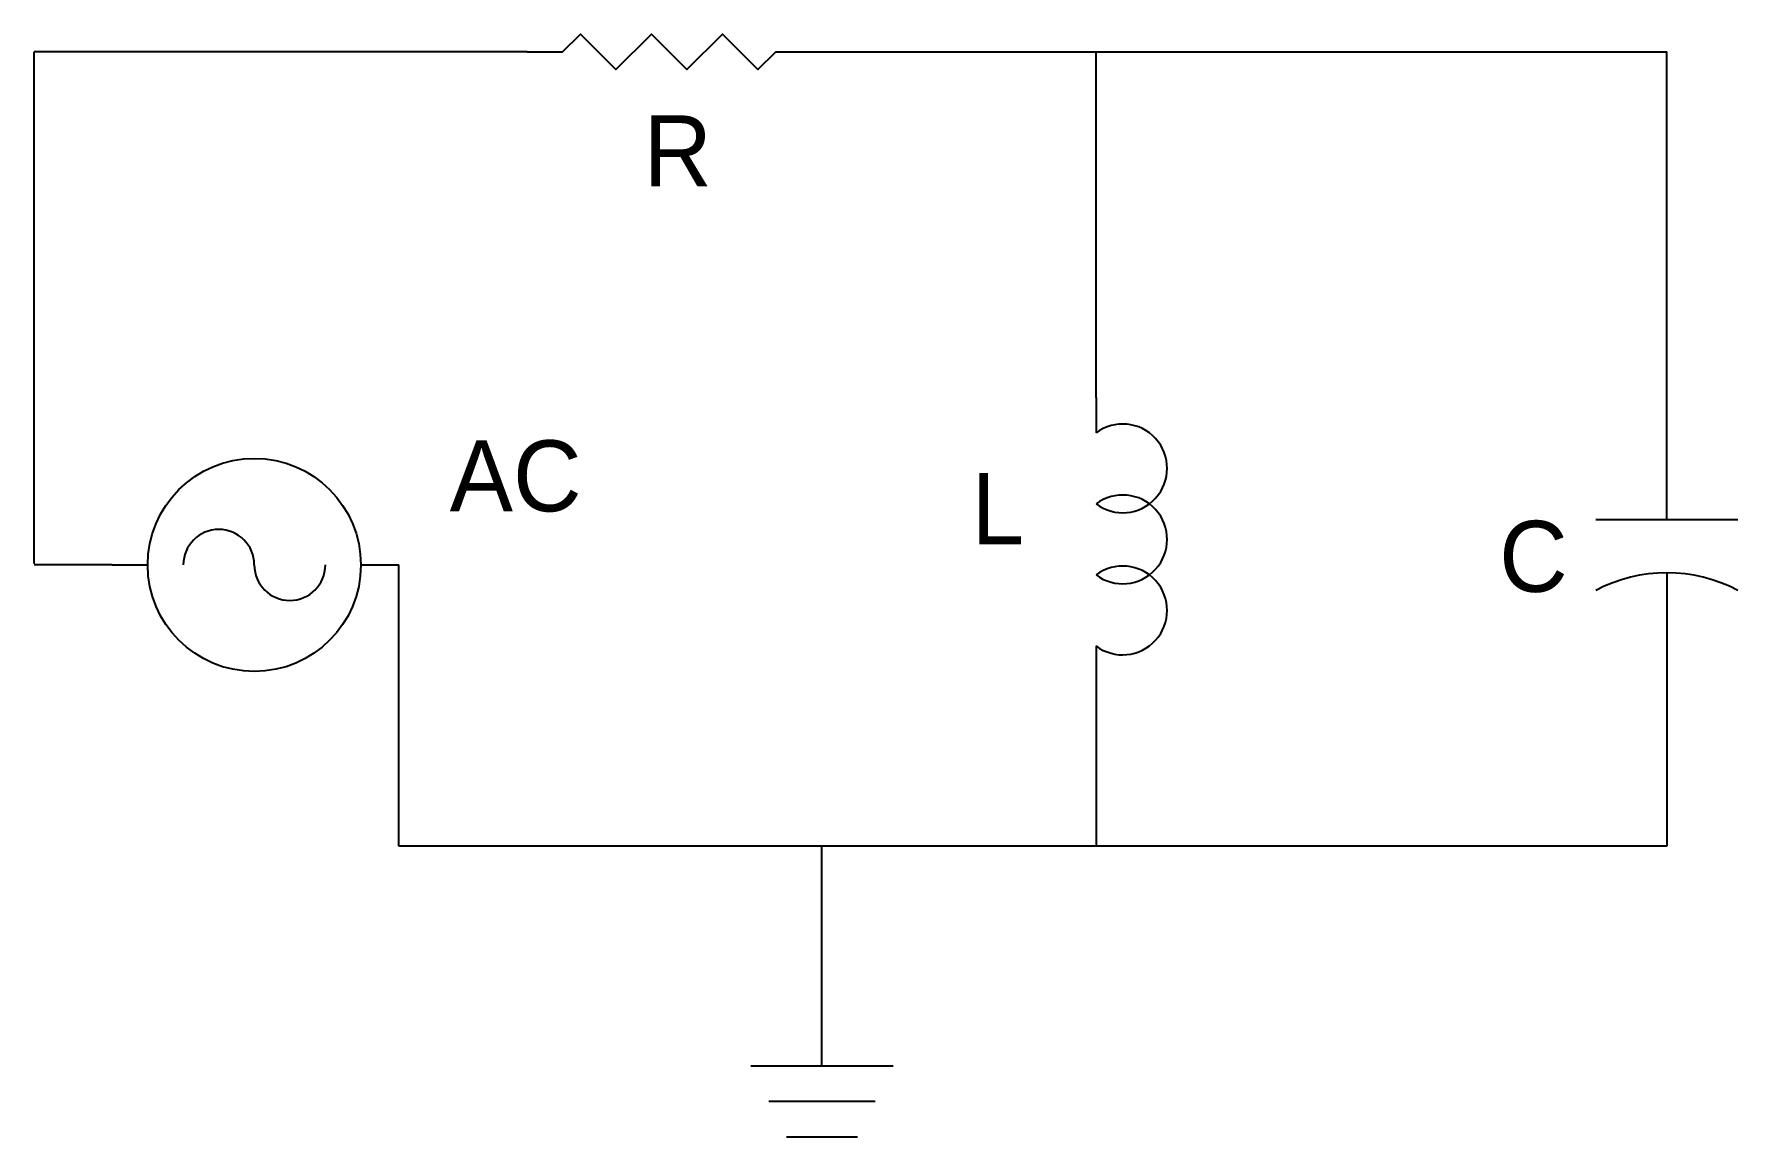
# Model space of a CAD drawing. Header units: inches. Extents: x 42.4 to 49.6, y 20.6 to 32.8.
# Drawn here: x 42.369 to 44.768, y 31.207 to 32.759 of the extents above.
import ezdxf

# ---------------------------------------------------------------- set-up
doc = ezdxf.new("R2010")
doc.units = ezdxf.units.IN
doc.header["$MEASUREMENT"] = 0

# ---------------------------------------------------------------- blocks, each defined once
blk = doc.blocks.new('Generator - AC')
at = {"color": 7}
for p, q in [((0, 0), (0.05, 0)), ((0.35, 0), (0.4, 0))]:
    blk.add_line(p, q, dxfattribs=at)
blk.add_circle((0.2, 0), 0.15, dxfattribs=at)
for centre, start, end in [((0.15, 0), 0, 180), ((0.25, 0), 180, 0)]:
    blk.add_arc(centre, 0.05, start, end, dxfattribs=at)
blk = doc.blocks.new('Inductor')
at = {"color": 7}
for p, q in [((0, 0), (0.05, 0)), ((0.35, 0), (0.4, 0))]:
    blk.add_line(p, q, dxfattribs=at)
for centre in [(0.1, 0.0375), (0.2, 0.0375), (0.3, 0.0375)]:
    blk.add_arc(centre, 0.0625, 323.1301, 216.8699, dxfattribs=at)
blk = doc.blocks.new('Resistor')
at = {"color": 7}
blk.add_lwpolyline([(0, 0), (0.05, 0), (0.075, 0.025), (0.125, -0.025), (0.175, 0.025), (0.225, -0.025), (0.275, 0.025), (0.325, -0.025), (0.35, 0), (0.4, 0)], dxfattribs=at)
blk = doc.blocks.new('Capacitor')
at = {"color": 7}
for p, q in [((0.15, -0.1), (0.15, 0.1)), ((0.15, 0), (0, 0)), ((0.225, 0), (0.4, 0))]:
    blk.add_line(p, q, dxfattribs=at)
blk.add_arc((0.4375, 0), 0.2125, 151.9275, 208.0725, dxfattribs=at)
blk = doc.blocks.new('Ground')
at = {"color": 7}
for p, q in [((-0.1, 0), (0.1, 0)), ((0.075, -0.05), (-0.075, -0.05)), ((-0.05, -0.1), (0.05, -0.1))]:
    blk.add_line(p, q, dxfattribs=at)

msp = doc.modelspace()

# ---------------------------------------------------------------- linework, layer by layer
for p, q in [((43.0635, 32.7344), (42.3693, 32.7344)), ((42.3693, 32.0139), (42.3693, 32.7344)), ((43.4635, 32.7344), (44.6681, 32.7344)), ((43.8646, 32.2479), (43.8646, 32.7344)), ((44.6681, 32.226), (44.6681, 32.7344)), ((42.4794, 32.012), (42.3693, 32.012)), ((42.8794, 32.012), (42.8827, 32.012)), ((42.8827, 31.6158), (42.8827, 32.012)), ((43.8646, 31.8479), (43.8646, 31.6158)), ((44.6681, 31.826), (44.6681, 31.6158)), ((44.6681, 31.6158), (42.8827, 31.6158)), ((43.4786, 31.3067), (43.4786, 31.6158))]:
    msp.add_line(p, q)

# ---------------------------------------------------------------- block references
for name, p in [('Resistor', (43.0635, 32.7344)), ('Generator - AC', (42.4794, 32.012)), ('Ground', (43.4786, 31.3067))]:
    msp.add_blockref(name, p)
at = {"rotation": 270}
for name, p in [('Inductor', (43.8646, 32.2479)), ('Capacitor', (44.6681, 32.226))]:
    msp.add_blockref(name, p, dxfattribs=at)

# ---------------------------------------------------------------- texts
at = {"char_height": 0.1, "attachment_point": 1}
for s, insert, width in [('R', (43.2272, 32.6449), 0.449156), ('AC', (42.9544, 32.1874), 0.373597), ('L', (43.689, 32.1412), 0.176304), ('C', (44.432, 32.0741), 0.151118)]:
    msp.add_mtext(s, dxfattribs=dict(at, insert=insert, width=width))

doc.saveas('drawing.dxf')
